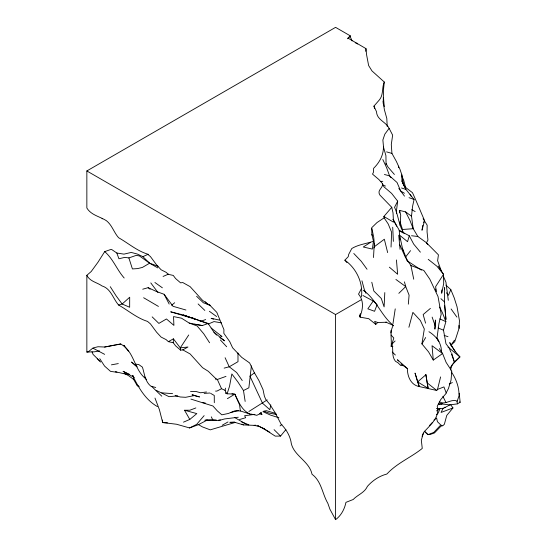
<?xml version="1.0" encoding="UTF-8"?>
<svg xmlns="http://www.w3.org/2000/svg" width="547" height="547" viewBox="0 0 547 547"><rect width="100%" height="100%" fill="white"/><g stroke="black" fill="none" stroke-linecap="round" stroke-linejoin="round"><path stroke-width="0.82" d="M361.43 296.864C363.331 282.813 356.288 268.228 344.87 260.181L348.261 256.646L348.658 254.464L351.776 248.529C358.483 244.468 366.223 243.736 373.457 241.282L371.878 234.54L371.687 227.743L377.027 222.54L384.117 217.85L383.878 216.489L391.755 207.32L379.878 195.053C377.04 190.725 381.683 188.811 382.627 184.995L382.394 183.539L378.852 179.505L372.507 174.117L373.396 172.421L373.628 168.305C379.762 162.281 383.885 154.466 383.406 145.823L382.873 139.984L384.842 134.145L389.122 128.347C386.025 121.817 376.746 119.841 376.527 111.766L373.943 106.125L379.174 100.128C383.748 94.932 381.662 87.964 384.281 82.023L371.974 70.912L368.623 65.531L366.538 54.502L365.977 48.628L348.029 38.112L347.796 38.816L350.306 35.849L335.578 27.35L86.85 170.951L86.85 208.004C91.178 215.224 99.834 216.455 106.433 220.728C112.101 225.159 113.906 232.496 118.59 237.713C128.148 243.121 136.894 250.793 147.519 254.095L150.466 256.618L156.599 264.898L161.119 269.78L166.144 272.331L168.353 274.348L173.269 275.435L175.573 278.519L180.578 282.847L182.814 282.56L190.117 286.642L202.581 300.392L210.192 305.561L216.824 312.378L223.942 329.67L223.826 333.287L229.754 341.649L232.612 347.803L241.712 357.362L249.63 362.955L254.027 372.09L258.957 380.63L263.032 389.628L264.392 396.172L265.712 399.365L269.883 404.424L275.1 412.677L281.144 424.24C285.842 428.855 289.507 434.913 290.942 441.367C292.426 455.405 309.219 460.56 312.022 474.263C321.527 481.203 322.217 493.709 327.831 503.295L329.909 509.209L335.578 519.65C341.198 515.575 344.589 509.059 345.95 502.351L353.205 499.5C357.704 494.707 364.528 492.826 367.434 486.331C372.548 480.567 379.201 476.034 386.715 474.085L387.187 473.709C397.231 462.953 411.071 457.449 422.257 448.424L421.327 440.191L423.508 432.561C430.038 425.067 440.116 417.505 437.244 406.23L440.691 399.638L445.716 393.874L448.492 388.377L451.056 380.035L451.781 371.085L446.113 362.381L442.591 353.54L439.337 348.603M399.618 212.899L399.638 210.41L405.607 211.894L411.515 216.215L413.204 228.708L417.867 236.495L426.304 242.629L438.421 254.84L437.627 260.762L441.265 270.868M444.677 305.657L445.955 319.434L444.472 301.882L444.649 287.578L444.472 289.24M450.707 370.073L450.742 366.921L454.393 362.052L459.931 356.931L455.049 351.229L450.954 345.219L454.434 340.2M441.791 289.889L441.696 293.24L443.699 283.537L443.521 274.334L438.195 265.972M173.413 338.839L180.278 347.865L187.977 347.01L182.814 349.868L180.578 350.155L175.573 345.827L173.269 342.743L173.413 338.839L168.353 341.656L166.144 339.639L161.119 337.089L156.599 332.207L150.466 323.927L147.519 321.404C136.894 318.101 128.148 310.429 118.59 305.021C113.044 298.717 110.973 288.625 102.029 285.951C96.922 282.307 89.961 281.568 86.85 275.312L91.212 271.517L98.022 262.17L104.703 251.62L110.446 249.61L111.704 249.535L116.812 253.022L118.931 258.765L124.764 257.377L128.88 257.917L136.148 255.408L139.403 255.921L149.618 263.21L157.81 267.907M391.037 247.073L391.638 232.29L388.179 223.928L384.117 217.85M435.173 325.773L435.405 320.016L434.892 329.13L435.173 325.773L432.137 317.11M384.801 292.597L384.117 306.922L381.273 298.436L373.847 291.031L371.796 282.245M450.872 345.266L454.742 341.725L459.049 328.344L459.446 320.672L457.025 306.703L454.195 297.814L450.817 289.623L445.873 285.117M383.187 103.554L383.556 89.106L384.281 82.023M373.498 257.541L374.319 243.299M400.117 225.569L400.712 215.34L399.638 210.41M365.772 51.315L365.977 48.628M391.084 335.051L393.799 337.998L391.912 344.097C393.751 349.998 391.194 355.81 395.433 361.259L398.004 362.764L400.78 365.54L403.303 365.656L407.392 368.562C407.317 376.589 411.05 385.43 419.809 386.674L436.759 390.476L437.518 389.423L440.595 376.924M390.832 332.945L391.009 330.388M408.329 304.173L409.094 295.141L405.724 286.58L404.438 281.855M411.515 216.215L412.568 206.342L414.086 199.491L405.881 189.412L401.936 181.105L401.86 174.89L399.98 169.344L396.363 161.399L391.939 153.399L391.296 144.497L392.643 135.136L389.122 128.347M382.394 183.539L383.919 186.8L391.659 193.44L397.676 201.152L396.336 211.751L396.568 213.344M392.883 346.675L391.146 346.347C391.96 339.345 389.389 331.974 393.272 325.376C381.211 315.756 376.309 299.346 363.229 290.286M393.272 325.376L386.127 322.251L377.772 322.498L375.775 324.371L368.753 318.696L360.117 317.157L360.295 313.629M251.401 365.868L248.864 387.802L243.483 390.537L245.159 401.43M373.457 241.282L372.35 249.083L363.283 246.991L370.292 242.519M392.978 323.66L395.235 308.87M433.279 360.07L432.041 345.718L442.591 353.54L433.279 360.07L428.588 351.926L421.915 343.885L424.315 328.979L420.342 320.487L412.896 312.385L408.896 327.27M422.804 225.378L421.99 230.246L424.554 220.564C420.479 211.217 416.725 201.898 412.465 192.674L404.418 186.548L402.989 183.601M234.116 394.052L227.094 393.813L226.308 393.327L225.097 390.367L225.48 388.158M270.799 404.917L269.842 409.703L262.505 403.201L249.931 376.179L254.519 372.815M441.169 403.871L449.62 404.903L457.258 403.898L457.449 402.982L456.854 401.833L457.292 401.101M360.651 314.511L359.892 316.617C363.099 309.376 364.028 300.549 358.524 294.129L361.485 288.556M452.93 363.981L459.931 356.931L449.299 348.104L445.976 343.789L443.494 330.203L445.867 321.629L442.502 312.905L439.597 307.086M402.968 232.831L399.18 230.417L409.279 235.771L407.542 241.692L399.604 235.176L402.975 250.69M227.094 393.813L229.528 386.305L231.839 373.957L237.931 382.018L243.483 390.537M391.146 346.347L391.912 344.097M423.282 433.552L422.072 436.349M450.543 369.198L452.348 364.569M450.817 289.623L448.472 295.298L446.366 292.768M373.881 248.044L374.565 246.567L384.336 239.23L387.652 252.598M423.665 222.479L424.554 220.564M443.22 407.98L441.08 412.445L452.964 407.939L450.543 404.548M426.407 242.998L427.945 240.051L427.063 231.873L427.152 225.166L423.084 218.711M397.676 201.152L394.551 207.32C398.626 215.846 398.647 225.761 404.226 233.637M421.915 343.885L425.662 337.533M188.722 334.99L180.278 347.865L180.578 350.155M373.232 300.994L367.844 308.836L374.565 311.291L377.129 304.652L373.232 300.994L362.914 295.489M439.918 408.862L438.174 413.067L436.499 414.701M405.607 256.953L410.551 250.656M269.849 432.274L262.984 428.233L275.223 436.116L280.549 436.082L285.903 429.58M452.964 407.939L446.749 415.44L444.369 424.267L442.824 425.73L441.005 426.147L434.468 432.951L430.339 434.4L427.98 434.639L424.479 431.453M204.14 415.638L196.667 424.369L189.577 427.945L176.551 424.246L162.698 422.571L159.396 409.648L154.979 398.059M440.314 425.457L433.778 432.424L427.98 434.639L424.431 431.214M429.552 425.422L432.294 422.592M348.022 38.105L350.306 35.849M398.825 293.336L405.724 286.58L395.912 279.462M392.137 343.872L395.105 340.979M425.887 374.75L417.614 381.909L419.207 386.278L415.036 373.095L417.614 381.909L428.103 388.288L425.887 374.75L428.103 388.288M430.414 308.392L423.152 314.552L425.573 323.154M171.614 305.274L174.671 302.73M457.258 403.898L460.15 402.298L459.22 393.272M189.795 419.433L196.824 413.607L184.537 410.25L189.795 419.433L183.491 422.154M280.043 425.942L281.91 424.417M433.969 420.062L436.622 418.031L437.409 421.682L441.012 425.183L442.01 425.409M267.196 399.912L248.885 411.488M436.527 410.913L439.111 409.218M436.417 408.465L442.81 408.671L450.427 404.582M227.388 398.688L234.827 394.127C238.43 401.464 241.897 410.893 250.252 414.12L240.365 410.961L234.786 410.865L228.325 413.484L221.822 414.831L217.309 410.879L212.954 406.011L190.91 399.098M158.021 266.252L149.618 263.21L142.364 267.449L137.57 268.598L132.415 268.939L128.88 257.917M86.85 170.951L335.578 314.559L361.581 299.544M222.164 425.286L227.983 421.949M116.812 253.022L123.957 254.129L131.232 252.434L137.167 253.999L142.883 256.639L148.237 254.259M260.16 413.689L256.782 415.317L250.984 414.058M225.097 390.367L221.521 388.732L216.94 391.084L215.525 391.084M449.278 383.987L452.369 382.565M163.074 276.454L168.503 274.109M182.814 349.868L190.117 353.95L202.581 367.7L208.291 371.29L215.757 378.558L217.337 379.481L225.993 376.384M195.86 407.939L189.864 410.223L184.537 410.25M189.577 427.945L198.404 424.684L207.231 420.062L216.304 420M194.452 324.289L202.349 325.561L208.147 323.468L213.966 332.248L216.605 335.092M437.518 389.423L443.925 386.914L446.263 393.026M439.316 401.744C445.388 405.628 451.084 398.298 457.237 401.149L459.049 395.652C459.172 387.249 456.157 378.9 451.419 372.015M200.106 321.431L205.686 319.578M239.524 419.542L245.665 417.717L244.618 415.727L254.895 414.339M205.727 420.506L207.231 420.062L204.865 420.24L212.831 420.055L218.458 420.636L224.646 418.94L238.273 417.231M142.712 289.213L148.169 287.66L156.127 291.366L164.148 294.3L173.002 306.293L185.939 310.019M118.59 305.021L122.159 304.016L129.687 297.24L129.66 307.257L122.159 304.016L116.162 295.92L110.268 286.71M230.8 412.561L238.526 410.421M224.154 368.124L229.241 366.791L238 361.67L237.972 352.959M235.36 422.387L210.239 429.86L202.411 426.892L198.055 424.369M104.6 347.078L115.54 344.904M264.187 411.139L266.348 410.66L276.003 413.525M116.381 344.767L120.853 343.872M111.424 364.842L118.289 363.584M99.609 350.914L94.385 351.81L86.85 352.049L86.85 275.312M86.85 352.049L88.224 351.858L93.004 347.974L98.036 346.736L104.463 347.017L120.634 344.077C134.316 350.866 134.015 369.765 145.666 378.627M206.534 391.987L200.578 392.773L195.881 391.447L190.541 391.399M438.55 404.308L441.935 403.884M177.734 395.884L169.023 396.671L156.21 390.339M438.338 404.117L442.113 403.802M234.608 421.997L229.877 422.339L235.62 422.571L243.394 424.916L254.143 425.361L259.449 426.53L264.714 429.115L257.719 425.71L259.449 426.53M400.035 221.877L402.503 229.487L413.204 228.708L409.908 220.318L405.607 211.894M204.181 393.396L209.986 392.999M380.411 181.385L382.77 181.33M218.786 419.987L220.434 419.973M172.578 393.635L161.714 392.849M115.301 371.789L116.955 371.864M167.519 422.81L162.698 422.571L162.459 420.041M226.69 393.197L225.596 393.074L226.308 393.327M411.529 235.743L417.867 236.495M135.8 364.152L138.753 364.541L142.452 367.167C144.476 373.758 145.01 381.355 150.712 386.079L155.738 387.515M193.289 395.303L199.552 396.944L192.065 394.797L194.753 395.502L185.638 397.3L180.312 396.985L175.129 395.645M202.841 402.667L205.262 402.989M221.467 322.887L214.027 321.581L208.53 323.94L195.894 319.38M231.983 393.806L235.203 394.483M152.169 316.877L158.862 323.407L166.459 318.963L173.905 325.397L173.529 316.59L181.508 318.183L189.241 323.086L202.349 325.561M276.433 414.496L268.898 413.019L263.716 411.166M219.436 320.091L211.128 318.313L213.501 319.147M168.353 341.656L173.269 342.743M444.499 407.241L445.449 407.453M127.492 374.538L119.205 372.61L110.521 371.365L104.566 366.073L99.752 358.682M384.418 174.486L389.56 175.847L397.04 182.5L400.678 191.012L404.424 193.282M386.565 151.875L391.939 153.399M278.902 417.778L270.375 415.043L262.936 411.652M401.532 187.983L405.881 189.412M444.123 335.4L447.993 336.699M190.404 317.472L183.341 315.017L170.705 311.824L195.149 319.12L192.756 318.286M409.04 197.686L414.086 199.491M209.583 305.082L207.313 304.269L205.241 301.766M210.26 305.281L203.354 302.758L196.605 296.303M208.147 323.468L183.341 315.017L190.041 317.465M189.241 323.086L197.118 325.95L203.737 333.773L209.597 342.784M377.772 322.498L374.654 321.356L375.775 324.371M399.789 244.721L405.436 257.452L410.906 265.521L423.802 270.43L429.792 279.114L438.031 296.577L441.197 314.21L438.933 323.619L437.005 338.067L438.899 341.615L436.862 338.046M259.545 413.71L261.863 414.592L261.22 412.322M382.456 184.879L385.457 186.062M220.557 335.954L222 336.535L211.19 328.07M241.35 421.758L248.789 424.821L246.574 424.486L234.649 417.511M438.085 327.926L443.494 330.203M124.142 373.28L128.579 375.68L133.605 379.399L137.181 385.553L138.712 386.209M195.183 319.065L191.607 317.486L193.802 318.744M439.815 318.922L445.867 321.629M129.666 374.421L123.061 371.31L134.384 377.539M102.029 218.643L102.392 218.814M386.127 322.251L386.654 322.306M355.222 42.687L357.444 43.849L357.335 43.466M93.113 348.261L104.648 354.353M411.706 209.699L415.139 211.552M143.629 297.732L158.432 306.416M241.986 424.123L243.394 424.916M210.704 393.409L214.267 395.46L214.301 402.701M137.181 385.553L139.28 386.804M383.878 216.489L393.498 222.164L393.019 212.831L391.755 207.32M406.954 260.666L421.409 270.136M219.839 337.54L224.571 340.822L213.966 332.248M154.91 282.498L162.384 287.811M400.924 363.946L403.303 365.656M209.385 311.291L216.612 316.535M157.461 406.619C145.324 399.775 138.466 387.406 132.518 375.317L133.605 376.322M407.392 368.562L397.457 359.728L398.462 361.054M448 347.14L449.299 348.104L450.714 351.981M428.219 259.333L437.005 266.307L443.521 274.334L435.61 286.669L436.444 291.783M427.241 382.914L436.759 390.476M148.169 287.66L150.11 289.233M428.93 331.708C436.301 336.248 441.696 343.072 441.429 352.22M389.375 267.175L397.642 274.252L396.445 259.955M137.201 366.907L131.553 362.039L136.148 366.121M440.903 298.683L444.472 301.882M92.012 351.783L93.079 354.429L99.8 361.027M392.295 352.056L395.372 355.017M198.123 303.947L204.831 310.429M151.875 386.613L161.789 396.185M142.883 256.639L149.618 263.21M274.068 429.662L280.549 436.082M97.216 358.579L100.655 362.073M459.665 401.806L460.15 402.298M353.786 253.48L361.239 261.281L367.044 269.254M104.703 251.62C113.215 258.95 116.853 269.726 124.19 278.006M220.4 340.002L226.677 346.75M123.841 345.253L124.839 346.374M360.117 317.157L359.844 316.282M394.401 174.466L388.028 167.081L386.059 163.478M344.87 260.181L346.907 262.56M405.334 187.628L401.936 181.105M420.39 252.167L413.696 244.099L409.279 235.771M157.926 292.474L150.794 282.908M391.05 177.713L389.56 175.847L386.565 167.546L382.791 159.519M123.868 345.472L128.422 351.167M144.429 376.972L146.391 379.563M426.304 242.629L427.747 244.55M398.804 188.448L404.493 196.134M451.104 308.987L456.882 317.075M242.253 380.534L236.646 372.534L229.241 366.791L225.104 357.738M260.434 412.486L261.863 414.592M455.049 351.229L449.743 342.613L450.653 344.569M410.086 194.438L411.501 196.776M386.038 322.005L386.305 322.484M393.108 219.347L399.242 230.246L399.857 239.983M442.892 396.336L445.996 402.592M393.019 219.292L396.678 226.28M221.521 388.732L217.337 379.481M357.095 43.165L357.444 43.849M401.621 175.997L403.57 179.792L405.792 188.168M164.148 294.3L169.18 304.091M211.32 416.855L212.831 420.055M371.878 234.54L372.473 235.866M234.827 394.127L239.572 404.828L240.365 410.961M350.162 36.54L352.097 40.916M443.357 276.221L445.949 282.211L448.287 300.303M365.909 293.247L364.302 289.507L361.95 280.83M402.749 249.056L407.536 261.357M451.562 354.306L454.393 362.052L451.603 352.788M374.654 108.614L373.943 106.125M383.481 147.075L385.922 155.683L386.079 164.722M403.583 185.536L401.86 174.89M410.906 265.521L413.737 279.209M398.442 166.199L398.749 167.703M371.933 228.653L373.751 237.514L374.565 246.567M215.757 378.558L215.976 379.823M383.146 101.209L384.37 109.646L386.804 118.446L387.221 126.535M398.736 235.285L400.069 249.336M383.474 97.352L384.24 106.638M359.776 314.935L359.892 316.617M402.503 229.487L402.599 231.155M392.705 227.231L393.375 241.391M458.96 325.438L459.049 328.344M435.679 289.103L435.727 290.724M133.598 376.473L133.605 379.399M335.578 314.559L335.578 519.65M255.77 425.299L254.143 425.361L255.846 425.306"/></g></svg>
